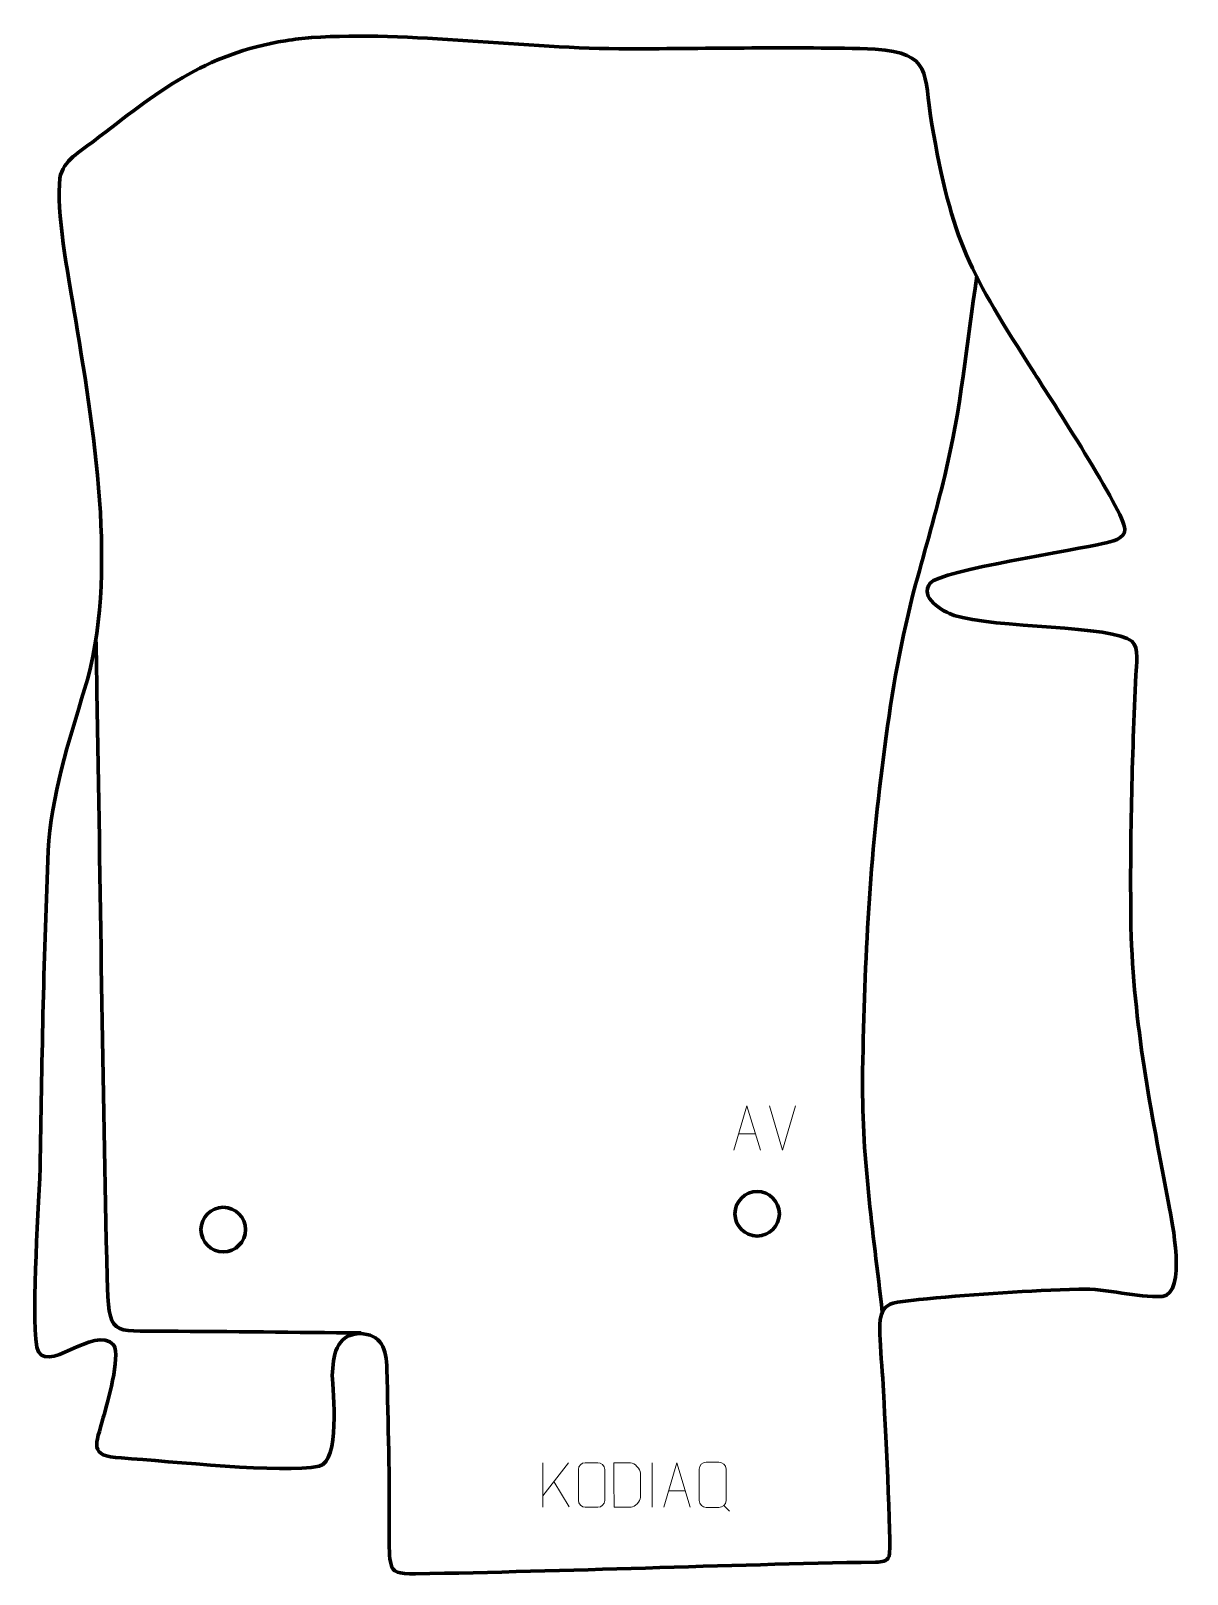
# Model space of a CAD drawing. Header units: millimetres. Extents: x -323 to 327, y -432 to 435.
import ezdxf

# ---------------------------------------------------------------- set-up
doc = ezdxf.new("R2010")
doc.units = ezdxf.units.MM
doc.header["$MEASUREMENT"] = 0
for name, color, linetype in [('layer 1', 7, 'Continuous'), ('layer 2', 7, 'Continuous'), ('layer 3', 7, 'Continuous')]:
    doc.layers.add(name, color=color, linetype=linetype)

msp = doc.modelspace()

# ---------------------------------------------------------------- linework, layer by layer
at = {"layer": 'layer 1', "color": 250, "lineweight": 9}
for points, knots in [([(72.0635, -193.8771), (72.0635, -193.8771), (79.4345, -168.9236), (79.4345, -168.9236), (79.4345, -168.9236), (79.4345, -168.9236), (87.0044, -193.8771), (87.0044, -193.8771)], [0, 0, 0, 0, 0.33333333, 0.33333333, 0.33333333, 0.33333333, 1, 1, 1, 1]), ([(-11.3317, -369.3031), (-9.006, -369.3031), (-6.6799, -369.3031), (-4.3538, -369.3031), (-4.3538, -369.3031), (-2.4072, -369.2675), (-0.4158, -370.7591), (-0.3891, -373.1967), (-0.3891, -373.1967), (-0.3895, -378.9436), (-0.3895, -384.6909), (-0.3891, -390.4386), (-0.3891, -390.4386), (-0.5289, -392.762), (-2.2061, -394.2416), (-4.3538, -394.2524), (-4.3538, -394.2524), (-6.6857, -394.252), (-9.0176, -394.252), (-11.3491, -394.2524), (-11.3491, -394.2524), (-13.2741, -394.3578), (-15.2462, -392.4733), (-15.235, -390.456), (-15.235, -390.456), (-15.2347, -384.6859), (-15.2347, -378.9162), (-15.235, -373.1469), (-15.235, -373.1469), (-15.2308, -371.0088), (-13.4841, -369.2896), (-11.3317, -369.3031)], [0, 0, 0, 0, 0.11111111, 0.11111111, 0.11111111, 0.11111111, 0.22222222, 0.22222222, 0.22222222, 0.22222222, 0.33333333, 0.33333333, 0.33333333, 0.33333333, 0.44444444, 0.44444444, 0.44444444, 0.44444444, 0.55555556, 0.55555556, 0.55555556, 0.55555556, 0.66666667, 0.66666667, 0.66666667, 0.66666667, 0.77777778, 0.77777778, 0.77777778, 0.77777778, 1, 1, 1, 1]), ([(4.7956, -394.2282), (7.1274, -394.2278), (12.0776, -394.2518), (14.4091, -394.2521), (14.4091, -394.2521), (16.3341, -394.3575), (19.6527, -390.8159), (19.6415, -388.7986), (19.6415, -388.7986), (19.6411, -383.0285), (19.6411, -380.8588), (19.6415, -375.0895), (19.6415, -375.0895), (19.6372, -372.9514), (16.2627, -369.2913), (14.1103, -369.3048), (14.1103, -369.3048), (11.7846, -369.3048), (7.0603, -369.3048), (4.7342, -369.3048), (4.7342, -369.3048), (4.7346, -375.0517), (4.7959, -388.4809), (4.7956, -394.2282)], [0, 0, 0, 0, 0.14285714, 0.14285714, 0.14285714, 0.14285714, 0.28571429, 0.28571429, 0.28571429, 0.28571429, 0.42857143, 0.42857143, 0.42857143, 0.42857143, 0.57142857, 0.57142857, 0.57142857, 0.57142857, 0.71428571, 0.71428571, 0.71428571, 0.71428571, 1, 1, 1, 1]), ([(32.7175, -394.2563), (32.7175, -394.2563), (40.0885, -369.3028), (40.0885, -369.3028), (40.0885, -369.3028), (40.0885, -369.3028), (47.6584, -394.2563), (47.6584, -394.2563)], [0, 0, 0, 0, 0.33333333, 0.33333333, 0.33333333, 0.33333333, 1, 1, 1, 1]), ([(56.6047, -369.0258), (58.9725, -369.0258), (61.3405, -369.0258), (63.7085, -369.0258), (63.7085, -369.0258), (65.6903, -368.9896), (67.7176, -370.5081), (67.7447, -372.9897), (67.7447, -372.9897), (67.7444, -378.8403), (67.7444, -384.6912), (67.7447, -390.5426), (67.7447, -390.5426), (67.6025, -392.9079), (65.895, -394.4142), (63.7085, -394.4252), (63.7085, -394.4252), (61.3345, -394.4247), (58.9607, -394.4247), (56.5872, -394.4252), (56.5872, -394.4252), (54.6273, -394.5324), (52.6195, -392.6139), (52.631, -390.5602), (52.631, -390.5602), (52.6313, -384.6862), (52.6313, -378.8124), (52.631, -372.939), (52.631, -372.939), (52.6353, -370.7624), (54.4135, -369.0121), (56.6047, -369.0258)], [0, 0, 0, 0, 0.11111111, 0.11111111, 0.11111111, 0.11111111, 0.22222222, 0.22222222, 0.22222222, 0.22222222, 0.33333333, 0.33333333, 0.33333333, 0.33333333, 0.44444444, 0.44444444, 0.44444444, 0.44444444, 0.55555556, 0.55555556, 0.55555556, 0.55555556, 0.66666667, 0.66666667, 0.66666667, 0.66666667, 0.77777778, 0.77777778, 0.77777778, 0.77777778, 1, 1, 1, 1])]:
    msp.add_open_spline(points, degree=3, knots=knots, dxfattribs=at)
for points in [[(99.423, -193.8844), (99.423, -193.8844), (92.1012, -168.9308), (92.1012, -168.9308)], [(106.7449, -168.9308), (106.7449, -168.9308), (99.4231, -193.8844), (99.4231, -193.8844)], [(74.7861, -184.6277), (74.7861, -184.6277), (84.2818, -184.6277), (84.2818, -184.6277)], [(-35.1629, -369.3028), (-35.1629, -369.3028), (-35.1629, -394.2564), (-35.1629, -394.2564)], [(-20.7867, -369.3028), (-20.7867, -369.3028), (-35.1629, -387.9425), (-35.1629, -387.9425)], [(26.1879, -369.2925), (26.1879, -369.2925), (26.1879, -394.2666), (26.1879, -394.2666)], [(-20.4614, -394.1606), (-20.4614, -394.1606), (-28.9319, -379.847), (-28.9319, -379.847)], [(35.4401, -385.0069), (35.4401, -385.0069), (44.9358, -385.0069), (44.9358, -385.0069)], [(66.5348, -393.3272), (66.5348, -393.3272), (69.745, -396.5341), (69.745, -396.5341)]]:
    msp.add_open_spline(points, degree=3, dxfattribs=at)
at = {"layer": 'layer 2', "color": 142, "lineweight": 158}
for points, knots in [([(155.4795, -284.7257), (150.2816, -238.1553), (143.5944, -196.6671), (144.4491, -149.3193), (144.4491, -149.3193), (145.6141, -84.7708), (148.3026, -31.0965), (156.9258, 32.7772), (156.9258, 32.7772), (160.9421, 63.7225), (166.0632, 93.6388), (174.2187, 123.7995), (174.2187, 123.7995), (179.7558, 144.1465), (185.5633, 164.3477), (190.5645, 184.835), (190.5645, 184.835), (199.5879, 221.8111), (203.1055, 259.4001), (208.6035, 296.9535)], [0, 0, 0, 0, 0.16666667, 0.16666667, 0.16666667, 0.16666667, 0.33333333, 0.33333333, 0.33333333, 0.33333333, 0.5, 0.5, 0.5, 0.5, 0.66666667, 0.66666667, 0.66666667, 0.66666667, 1, 1, 1, 1]), ([(-286.1895, 93.4961), (-286.0093, 83.4899), (-285.8291, 73.4837), (-285.6489, 63.4776), (-285.6489, 63.4776), (-283.6825, -46.0327), (-282.5944, -155.7895), (-279.939, -265.2523), (-279.939, -265.2523), (-279.1267, -298.739), (-277.736, -295.2316), (-246.9537, -295.4371), (-246.9537, -295.4371), (-210.4107, -295.681), (-173.8664, -296.116), (-137.323, -296.3995)], [0, 0, 0, 0, 0.2, 0.2, 0.2, 0.2, 0.4, 0.4, 0.4, 0.4, 0.6, 0.6, 0.6, 0.6, 1, 1, 1, 1])]:
    msp.add_open_spline(points, degree=3, knots=knots, dxfattribs=at)
at = {"layer": 'layer 2', "color": 250, "lineweight": 200}
for points in [[(85.1953, -217.0353), (78.2917, -217.0353), (72.6953, -222.6317), (72.6953, -229.5353), (72.6953, -229.5353), (72.6953, -236.4388), (78.2917, -242.0353), (85.1953, -242.0353), (85.1953, -242.0353), (92.0988, -242.0353), (97.6953, -236.4389), (97.6953, -229.5353), (97.6953, -229.5353), (97.6953, -222.6318), (92.0989, -217.0353), (85.1953, -217.0353)], [(85.1953, -217.0353), (78.2917, -217.0353), (72.6953, -222.6317), (72.6953, -229.5353), (72.6953, -229.5353), (72.6953, -236.4388), (78.2917, -242.0353), (85.1953, -242.0353), (85.1953, -242.0353), (92.0988, -242.0353), (97.6953, -236.4389), (97.6953, -229.5354), (97.6953, -229.5354), (97.6953, -222.6318), (92.0989, -217.0353), (85.1953, -217.0353)], [(85.1953, -217.0353), (78.2917, -217.0353), (72.6953, -222.6318), (72.6953, -229.5353), (72.6953, -229.5353), (72.6953, -236.4389), (78.2917, -242.0353), (85.1953, -242.0353), (85.1953, -242.0353), (92.0988, -242.0353), (97.6953, -236.4389), (97.6953, -229.5354), (97.6953, -229.5354), (97.6953, -222.6318), (92.0989, -217.0353), (85.1953, -217.0353)], [(85.1953, -217.0353), (78.2917, -217.0353), (72.6953, -222.6318), (72.6953, -229.5353), (72.6953, -229.5353), (72.6953, -236.4389), (78.2917, -242.0353), (85.1953, -242.0353), (85.1953, -242.0353), (92.0988, -242.0354), (97.6953, -236.4389), (97.6953, -229.5354), (97.6953, -229.5354), (97.6953, -222.6318), (92.0989, -217.0353), (85.1953, -217.0353)], [(85.1953, -217.0354), (78.2917, -217.0354), (72.6953, -222.6318), (72.6953, -229.5353), (72.6953, -229.5353), (72.6953, -236.4389), (78.2917, -242.0353), (85.1953, -242.0354), (85.1953, -242.0354), (92.0988, -242.0354), (97.6953, -236.439), (97.6953, -229.5354), (97.6953, -229.5354), (97.6953, -222.6318), (92.0989, -217.0354), (85.1953, -217.0354)], [(85.1953, -217.0354), (78.2917, -217.0354), (72.6953, -222.6318), (72.6953, -229.5353), (72.6953, -229.5353), (72.6953, -236.4389), (78.2917, -242.0353), (85.1953, -242.0354), (85.1953, -242.0354), (92.0988, -242.0354), (97.6953, -236.439), (97.6953, -229.5354), (97.6953, -229.5354), (97.6953, -222.6318), (92.0989, -217.0354), (85.1953, -217.0354)], [(85.1953, -217.0354), (78.2917, -217.0354), (72.6953, -222.6318), (72.6953, -229.5354), (72.6953, -229.5354), (72.6953, -236.4389), (78.2917, -242.0354), (85.1953, -242.0354), (85.1953, -242.0354), (92.0988, -242.0354), (97.6953, -236.439), (97.6953, -229.5354), (97.6953, -229.5354), (97.6953, -222.6319), (92.0989, -217.0354), (85.1953, -217.0354)], [(85.1953, -217.0354), (78.2917, -217.0354), (72.6953, -222.6318), (72.6953, -229.5354), (72.6953, -229.5354), (72.6953, -236.4389), (78.2917, -242.0354), (85.1953, -242.0354), (85.1953, -242.0354), (92.0988, -242.0354), (97.6953, -236.439), (97.6953, -229.5354), (97.6953, -229.5354), (97.6953, -222.6319), (92.0989, -217.0354), (85.1953, -217.0354)], [(85.1953, -217.0354), (78.2917, -217.0354), (72.6953, -222.6318), (72.6953, -229.5354), (72.6953, -229.5354), (72.6953, -236.4389), (78.2917, -242.0354), (85.1953, -242.0354), (85.1953, -242.0354), (92.0988, -242.0354), (97.6953, -236.439), (97.6953, -229.5355), (97.6953, -229.5355), (97.6953, -222.6319), (92.0989, -217.0354), (85.1953, -217.0354)], [(85.1953, -217.0354), (78.2917, -217.0354), (72.6953, -222.6318), (72.6953, -229.5354), (72.6953, -229.5354), (72.6953, -236.439), (78.2917, -242.0354), (85.1953, -242.0354), (85.1953, -242.0354), (92.0988, -242.0354), (97.6953, -236.439), (97.6953, -229.5355), (97.6953, -229.5355), (97.6953, -222.6319), (92.0989, -217.0354), (85.1953, -217.0354)], [(85.1953, -217.0354), (78.2917, -217.0354), (72.6953, -222.6319), (72.6953, -229.5354), (72.6953, -229.5354), (72.6953, -236.439), (78.2917, -242.0354), (85.1953, -242.0354), (85.1953, -242.0354), (92.0988, -242.0355), (97.6953, -236.439), (97.6953, -229.5355), (97.6953, -229.5355), (97.6953, -222.6319), (92.0989, -217.0354), (85.1953, -217.0354)], [(85.1953, -217.0354), (78.2917, -217.0354), (72.6953, -222.6319), (72.6953, -229.5354), (72.6953, -229.5354), (72.6953, -236.439), (78.2917, -242.0354), (85.1953, -242.0354), (85.1953, -242.0354), (92.0988, -242.0355), (97.6953, -236.439), (97.6953, -229.5355), (97.6953, -229.5355), (97.6953, -222.6319), (92.0989, -217.0354), (85.1953, -217.0354)], [(85.1953, -217.0355), (78.2917, -217.0355), (72.6953, -222.6319), (72.6953, -229.5354), (72.6953, -229.5354), (72.6953, -236.439), (78.2917, -242.0354), (85.1953, -242.0355), (85.1953, -242.0355), (92.0988, -242.0355), (97.6953, -236.4391), (97.6953, -229.5355), (97.6953, -229.5355), (97.6953, -222.6319), (92.0989, -217.0355), (85.1953, -217.0355)], [(85.1953, -217.0355), (78.2917, -217.0355), (72.6953, -222.6319), (72.6953, -229.5355), (72.6953, -229.5355), (72.6953, -236.439), (78.2917, -242.0355), (85.1953, -242.0355), (85.1953, -242.0355), (92.0988, -242.0355), (97.6953, -236.4391), (97.6953, -229.5355), (97.6953, -229.5355), (97.6953, -222.6319), (92.0989, -217.0355), (85.1953, -217.0355)], [(85.1953, -217.0355), (78.2917, -217.0355), (72.6953, -222.6319), (72.6953, -229.5355), (72.6953, -229.5355), (72.6953, -236.439), (78.2917, -242.0355), (85.1953, -242.0355), (85.1953, -242.0355), (92.0988, -242.0355), (97.6953, -236.4391), (97.6953, -229.5355), (97.6953, -229.5355), (97.6953, -222.632), (92.0989, -217.0355), (85.1953, -217.0355)], [(85.1953, -217.0355), (78.2917, -217.0355), (72.6953, -222.6319), (72.6953, -229.5355), (72.6953, -229.5355), (72.6953, -236.439), (78.2917, -242.0355), (85.1953, -242.0355), (85.1953, -242.0355), (92.0988, -242.0355), (97.6953, -236.4391), (97.6953, -229.5355), (97.6953, -229.5355), (97.6953, -222.632), (92.0989, -217.0355), (85.1953, -217.0355)], [(85.1953, -217.0355), (78.2917, -217.0355), (72.6953, -222.6319), (72.6953, -229.5355), (72.6953, -229.5355), (72.6953, -236.439), (78.2917, -242.0355), (85.1953, -242.0355), (85.1953, -242.0355), (92.0988, -242.0355), (97.6953, -236.4391), (97.6953, -229.5356), (97.6953, -229.5356), (97.6953, -222.632), (92.0989, -217.0355), (85.1953, -217.0355)], [(85.1953, -217.0355), (78.2917, -217.0355), (72.6953, -222.632), (72.6953, -229.5355), (72.6953, -229.5355), (72.6953, -236.4391), (78.2917, -242.0355), (85.1953, -242.0355), (85.1953, -242.0355), (92.0988, -242.0355), (97.6953, -236.4391), (97.6953, -229.5356), (97.6953, -229.5356), (97.6953, -222.632), (92.0989, -217.0355), (85.1953, -217.0355)], [(85.1953, -217.0355), (78.2917, -217.0355), (72.6953, -222.632), (72.6953, -229.5355), (72.6953, -229.5355), (72.6953, -236.4391), (78.2917, -242.0355), (85.1953, -242.0355), (85.1953, -242.0355), (92.0988, -242.0356), (97.6953, -236.4391), (97.6953, -229.5356), (97.6953, -229.5356), (97.6953, -222.632), (92.0989, -217.0355), (85.1953, -217.0355)], [(85.1953, -217.0356), (78.2917, -217.0356), (72.6953, -222.632), (72.6953, -229.5355), (72.6953, -229.5355), (72.6953, -236.4391), (78.2917, -242.0355), (85.1953, -242.0356), (85.1953, -242.0356), (92.0988, -242.0356), (97.6953, -236.4392), (97.6953, -229.5356), (97.6953, -229.5356), (97.6953, -222.632), (92.0989, -217.0356), (85.1953, -217.0356)], [(85.1953, -217.0356), (78.2917, -217.0356), (72.6953, -222.632), (72.6953, -229.5355), (72.6953, -229.5355), (72.6953, -236.4391), (78.2917, -242.0355), (85.1953, -242.0356), (85.1953, -242.0356), (92.0988, -242.0356), (97.6953, -236.4392), (97.6953, -229.5356), (97.6953, -229.5356), (97.6953, -222.632), (92.0989, -217.0356), (85.1953, -217.0356)], [(-214.7099, -225.8991), (-221.6135, -225.8991), (-227.2099, -231.4955), (-227.2099, -238.3991), (-227.2099, -238.3991), (-227.2099, -245.3026), (-221.6135, -250.8991), (-214.7099, -250.8991), (-214.7099, -250.8991), (-207.8064, -250.8991), (-202.2099, -245.3027), (-202.2099, -238.3991), (-202.2099, -238.3991), (-202.2099, -231.4956), (-207.8063, -225.8991), (-214.7099, -225.8991)], [(-214.7099, -225.8991), (-221.6135, -225.8991), (-227.2099, -231.4955), (-227.2099, -238.3991), (-227.2099, -238.3991), (-227.2099, -245.3026), (-221.6135, -250.8991), (-214.7099, -250.8991), (-214.7099, -250.8991), (-207.8064, -250.8991), (-202.2099, -245.3027), (-202.2099, -238.3992), (-202.2099, -238.3992), (-202.2099, -231.4956), (-207.8063, -225.8991), (-214.7099, -225.8991)], [(-214.7099, -225.8991), (-221.6135, -225.8991), (-227.2099, -231.4956), (-227.2099, -238.3991), (-227.2099, -238.3991), (-227.2099, -245.3027), (-221.6135, -250.8991), (-214.7099, -250.8991), (-214.7099, -250.8991), (-207.8064, -250.8991), (-202.2099, -245.3027), (-202.2099, -238.3992), (-202.2099, -238.3992), (-202.2099, -231.4956), (-207.8063, -225.8991), (-214.7099, -225.8991)], [(-214.7099, -225.8991), (-221.6135, -225.8991), (-227.2099, -231.4956), (-227.2099, -238.3991), (-227.2099, -238.3991), (-227.2099, -245.3027), (-221.6135, -250.8991), (-214.7099, -250.8991), (-214.7099, -250.8991), (-207.8064, -250.8992), (-202.2099, -245.3027), (-202.2099, -238.3992), (-202.2099, -238.3992), (-202.2099, -231.4956), (-207.8063, -225.8991), (-214.7099, -225.8991)], [(-214.7099, -225.8992), (-221.6135, -225.8992), (-227.2099, -231.4956), (-227.2099, -238.3991), (-227.2099, -238.3991), (-227.2099, -245.3027), (-221.6135, -250.8991), (-214.7099, -250.8992), (-214.7099, -250.8992), (-207.8064, -250.8992), (-202.2099, -245.3028), (-202.2099, -238.3992), (-202.2099, -238.3992), (-202.2099, -231.4956), (-207.8063, -225.8992), (-214.7099, -225.8992)], [(-214.7099, -225.8992), (-221.6135, -225.8992), (-227.2099, -231.4956), (-227.2099, -238.3991), (-227.2099, -238.3991), (-227.2099, -245.3027), (-221.6135, -250.8991), (-214.7099, -250.8992), (-214.7099, -250.8992), (-207.8064, -250.8992), (-202.2099, -245.3028), (-202.2099, -238.3992), (-202.2099, -238.3992), (-202.2099, -231.4956), (-207.8063, -225.8992), (-214.7099, -225.8992)], [(-214.7099, -225.8992), (-221.6135, -225.8992), (-227.2099, -231.4956), (-227.2099, -238.3992), (-227.2099, -238.3992), (-227.2099, -245.3027), (-221.6135, -250.8992), (-214.7099, -250.8992), (-214.7099, -250.8992), (-207.8064, -250.8992), (-202.2099, -245.3028), (-202.2099, -238.3992), (-202.2099, -238.3992), (-202.2099, -231.4957), (-207.8063, -225.8992), (-214.7099, -225.8992)], [(-214.7099, -225.8992), (-221.6135, -225.8992), (-227.2099, -231.4956), (-227.2099, -238.3992), (-227.2099, -238.3992), (-227.2099, -245.3027), (-221.6135, -250.8992), (-214.7099, -250.8992), (-214.7099, -250.8992), (-207.8064, -250.8992), (-202.2099, -245.3028), (-202.2099, -238.3992), (-202.2099, -238.3992), (-202.2099, -231.4957), (-207.8063, -225.8992), (-214.7099, -225.8992)], [(-214.7099, -225.8992), (-221.6135, -225.8992), (-227.2099, -231.4956), (-227.2099, -238.3992), (-227.2099, -238.3992), (-227.2099, -245.3027), (-221.6135, -250.8992), (-214.7099, -250.8992), (-214.7099, -250.8992), (-207.8064, -250.8992), (-202.2099, -245.3028), (-202.2099, -238.3993), (-202.2099, -238.3993), (-202.2099, -231.4957), (-207.8063, -225.8992), (-214.7099, -225.8992)], [(-214.7099, -225.8992), (-221.6135, -225.8992), (-227.2099, -231.4956), (-227.2099, -238.3992), (-227.2099, -238.3992), (-227.2099, -245.3028), (-221.6135, -250.8992), (-214.7099, -250.8992), (-214.7099, -250.8992), (-207.8064, -250.8992), (-202.2099, -245.3028), (-202.2099, -238.3993), (-202.2099, -238.3993), (-202.2099, -231.4957), (-207.8063, -225.8992), (-214.7099, -225.8992)], [(-214.7099, -225.8992), (-221.6135, -225.8992), (-227.2099, -231.4957), (-227.2099, -238.3992), (-227.2099, -238.3992), (-227.2099, -245.3028), (-221.6135, -250.8992), (-214.7099, -250.8992), (-214.7099, -250.8992), (-207.8064, -250.8993), (-202.2099, -245.3028), (-202.2099, -238.3993), (-202.2099, -238.3993), (-202.2099, -231.4957), (-207.8063, -225.8992), (-214.7099, -225.8992)], [(-214.7099, -225.8992), (-221.6135, -225.8992), (-227.2099, -231.4957), (-227.2099, -238.3992), (-227.2099, -238.3992), (-227.2099, -245.3028), (-221.6135, -250.8992), (-214.7099, -250.8992), (-214.7099, -250.8992), (-207.8064, -250.8993), (-202.2099, -245.3028), (-202.2099, -238.3993), (-202.2099, -238.3993), (-202.2099, -231.4957), (-207.8063, -225.8992), (-214.7099, -225.8992)], [(-214.7099, -225.8993), (-221.6135, -225.8993), (-227.2099, -231.4957), (-227.2099, -238.3992), (-227.2099, -238.3992), (-227.2099, -245.3028), (-221.6135, -250.8992), (-214.7099, -250.8993), (-214.7099, -250.8993), (-207.8064, -250.8993), (-202.2099, -245.3029), (-202.2099, -238.3993), (-202.2099, -238.3993), (-202.2099, -231.4957), (-207.8063, -225.8993), (-214.7099, -225.8993)], [(-214.7099, -225.8993), (-221.6135, -225.8993), (-227.2099, -231.4957), (-227.2099, -238.3993), (-227.2099, -238.3993), (-227.2099, -245.3028), (-221.6135, -250.8993), (-214.7099, -250.8993), (-214.7099, -250.8993), (-207.8064, -250.8993), (-202.2099, -245.3029), (-202.2099, -238.3993), (-202.2099, -238.3993), (-202.2099, -231.4957), (-207.8063, -225.8993), (-214.7099, -225.8993)], [(-214.7099, -225.8993), (-221.6135, -225.8993), (-227.2099, -231.4957), (-227.2099, -238.3993), (-227.2099, -238.3993), (-227.2099, -245.3028), (-221.6135, -250.8993), (-214.7099, -250.8993), (-214.7099, -250.8993), (-207.8064, -250.8993), (-202.2099, -245.3029), (-202.2099, -238.3993), (-202.2099, -238.3993), (-202.2099, -231.4958), (-207.8063, -225.8993), (-214.7099, -225.8993)], [(-214.7099, -225.8993), (-221.6135, -225.8993), (-227.2099, -231.4957), (-227.2099, -238.3993), (-227.2099, -238.3993), (-227.2099, -245.3028), (-221.6135, -250.8993), (-214.7099, -250.8993), (-214.7099, -250.8993), (-207.8064, -250.8993), (-202.2099, -245.3029), (-202.2099, -238.3993), (-202.2099, -238.3993), (-202.2099, -231.4958), (-207.8063, -225.8993), (-214.7099, -225.8993)], [(-214.7099, -225.8993), (-221.6135, -225.8993), (-227.2099, -231.4957), (-227.2099, -238.3993), (-227.2099, -238.3993), (-227.2099, -245.3028), (-221.6135, -250.8993), (-214.7099, -250.8993), (-214.7099, -250.8993), (-207.8064, -250.8993), (-202.2099, -245.3029), (-202.2099, -238.3994), (-202.2099, -238.3994), (-202.2099, -231.4958), (-207.8063, -225.8993), (-214.7099, -225.8993)], [(-214.7099, -225.8993), (-221.6135, -225.8993), (-227.2099, -231.4958), (-227.2099, -238.3993), (-227.2099, -238.3993), (-227.2099, -245.3029), (-221.6135, -250.8993), (-214.7099, -250.8993), (-214.7099, -250.8993), (-207.8064, -250.8993), (-202.2099, -245.3029), (-202.2099, -238.3994), (-202.2099, -238.3994), (-202.2099, -231.4958), (-207.8063, -225.8993), (-214.7099, -225.8993)], [(-214.7099, -225.8993), (-221.6135, -225.8993), (-227.2099, -231.4958), (-227.2099, -238.3993), (-227.2099, -238.3993), (-227.2099, -245.3029), (-221.6135, -250.8993), (-214.7099, -250.8993), (-214.7099, -250.8993), (-207.8064, -250.8994), (-202.2099, -245.3029), (-202.2099, -238.3994), (-202.2099, -238.3994), (-202.2099, -231.4958), (-207.8063, -225.8993), (-214.7099, -225.8993)], [(-214.7099, -225.8994), (-221.6135, -225.8994), (-227.2099, -231.4958), (-227.2099, -238.3993), (-227.2099, -238.3993), (-227.2099, -245.3029), (-221.6135, -250.8993), (-214.7099, -250.8994), (-214.7099, -250.8994), (-207.8064, -250.8994), (-202.2099, -245.303), (-202.2099, -238.3994), (-202.2099, -238.3994), (-202.2099, -231.4958), (-207.8063, -225.8994), (-214.7099, -225.8994)], [(-214.7099, -225.8994), (-221.6135, -225.8994), (-227.2099, -231.4958), (-227.2099, -238.3993), (-227.2099, -238.3993), (-227.2099, -245.3029), (-221.6135, -250.8993), (-214.7099, -250.8994), (-214.7099, -250.8994), (-207.8064, -250.8994), (-202.2099, -245.303), (-202.2099, -238.3994), (-202.2099, -238.3994), (-202.2099, -231.4958), (-207.8063, -225.8994), (-214.7099, -225.8994)]]:
    msp.add_open_spline(points, degree=3, knots=[0, 0, 0, 0, 0.2, 0.2, 0.2, 0.2, 0.4, 0.4, 0.4, 0.4, 0.6, 0.6, 0.6, 0.6, 1, 1, 1, 1], dxfattribs=at)
for points in [[(85.1953, -217.0353), (85.1953, -217.0353), (85.1953, -217.0356), (85.1953, -217.0356)], [(85.1953, -217.0353), (85.1953, -217.0353), (85.1953, -217.0356), (85.1953, -217.0356)], [(-214.7099, -225.8991), (-214.7099, -225.8991), (-214.7099, -225.8994), (-214.7099, -225.8994)], [(-214.7099, -225.8991), (-214.7099, -225.8991), (-214.7099, -225.8994), (-214.7099, -225.8994)], [(72.6953, -229.5353), (72.6953, -229.5353), (72.6953, -229.5355), (72.6953, -229.5355)], [(97.6953, -229.5353), (97.6953, -229.5353), (97.6953, -229.5356), (97.6953, -229.5356)], [(-227.2099, -238.3991), (-227.2099, -238.3991), (-227.2099, -238.3993), (-227.2099, -238.3993)], [(-202.2099, -238.3991), (-202.2099, -238.3991), (-202.2099, -238.3994), (-202.2099, -238.3994)], [(85.1953, -242.0353), (85.1953, -242.0353), (85.1953, -242.0356), (85.1953, -242.0356)], [(-214.7099, -250.8991), (-214.7099, -250.8991), (-214.7099, -250.8994), (-214.7099, -250.8994)]]:
    msp.add_open_spline(points, degree=3, dxfattribs=at)
at = {"layer": 'layer 3', "color": 242, "lineweight": 158}
msp.add_open_spline([(-165.0593, 430.8471), (-110.5612, 434.6447), (-44.9099, 424.5534), (12.8641, 424.5372), (12.8641, 424.5372), (58.9583, 424.6447), (105.4122, 425.8342), (151.4613, 424.4393), (151.4613, 424.4393), (183.6166, 422.0841), (178.7275, 410.8843), (183.1561, 383.2239), (183.1561, 383.2239), (194.6901, 315.7605), (204.7743, 299.0003), (241.1132, 242.1544), (241.1132, 242.1544), (249.0101, 229.6734), (291.4859, 164.4552), (291.7532, 154.9239), (291.7532, 154.9239), (291.9128, 149.2332), (283.9635, 147.9021), (279.457, 146.7982), (279.457, 146.7982), (265.6576, 143.4934), (187.9789, 131.5473), (182.3763, 124.6218), (182.3763, 124.6218), (175.8537, 116.559), (189.3945, 108.635), (195.9023, 106.4787), (195.9023, 106.4787), (218.1392, 99.1106), (285.485, 100.913), (295.6787, 91.97), (295.6787, 91.97), (299.99, 88.1876), (298.094, 78.5138), (297.8413, 73.0635), (297.8413, 73.0635), (295.87, 26.516), (294.4349, -22.093), (295.1856, -68.6342), (295.1856, -68.6342), (296.6239, -123.7185), (306.3185, -170.871), (316.4425, -224.4921), (316.4425, -224.4921), (318.1368, -233.6207), (326.727, -274.1799), (312.8286, -275.9092), (312.8286, -275.9092), (298.191, -276.8841), (282.1162, -271.3306), (265.9506, -271.8272), (265.9506, -271.8272), (238.2202, -272.679), (208.21, -274.6219), (180.614, -277.2454), (180.614, -277.2454), (176.1749, -277.6675), (163.7582, -278.7325), (159.8194, -280.2289), (159.8194, -280.2289), (152.8925, -283.2605), (154.0463, -293.5816), (154.2778, -300.0996), (154.2778, -300.0996), (154.6224, -309.8069), (155.641, -319.471), (156.1641, -329.1719), (156.1641, -329.1719), (156.7389, -340.6597), (160.866, -416.5664), (159.2955, -421.8201), (159.2955, -421.8201), (157.9272, -424.9184), (155.4703, -425.0133), (151.7366, -425.081), (151.7366, -425.081), (65.4476, -426.6459), (-20.4709, -430.2241), (-106.6789, -431.6865), (-106.6789, -431.6865), (-116.7997, -431.8582), (-119.2773, -430.5798), (-120.4283, -426.461), (-120.4283, -426.461), (-121.4598, -422.7699), (-121.6606, -416.706), (-121.482, -408.8616), (-121.482, -408.8616), (-121.1673, -378.1164), (-122.0543, -347.4547), (-122.8324, -316.7266), (-122.8324, -316.7266), (-123.102, -305.7257), (-125.5101, -296.8868), (-138.4961, -296.8345), (-138.4961, -296.8345), (-151.5118, -297.5151), (-153.0985, -309.5179), (-153.453, -320.2678), (-153.453, -320.2678), (-152.9985, -329.7695), (-148.9664, -368.7217), (-160.9217, -371.2189), (-160.9217, -371.2189), (-181.8831, -375.5972), (-243.6782, -368.4073), (-271.9464, -366.6381), (-271.9464, -366.6381), (-290.8486, -365.5215), (-286.204, -359.3402), (-282.0687, -343.9986), (-282.0687, -343.9986), (-279.9736, -336.2261), (-272.1595, -309.5452), (-276.2611, -303.2136), (-276.2611, -303.2136), (-286.938, -291.0951), (-315.2766, -321.8801), (-319.4766, -304.3521), (-319.4766, -304.3521), (-322.7805, -282.6111), (-317.9002, -224.1853), (-317.4757, -198.3737), (-317.4757, -198.3737), (-316.5278, -140.7497), (-315.5743, -83.1616), (-312.9685, -25.5816), (-312.9685, -25.5816), (-311.5774, 4.3612), (-301.322, 36.3884), (-292.5891, 64.9488), (-292.5891, 64.9488), (-273.0113, 128.9763), (-287.7476, 213.0947), (-298.6155, 278.198), (-298.6155, 278.198), (-301.7292, 296.8502), (-308.7283, 333.7054), (-306.4497, 352.0291), (-306.4497, 352.0291), (-304.7368, 361.9587), (-295.015, 366.8845), (-287.4394, 372.734), (-287.4394, 372.734), (-252.0901, 400.0292), (-225.5339, 421.8388), (-179.6526, 429.1201), (-179.6526, 429.1201), (-174.7657, 429.8956), (-169.9873, 430.4279), (-165.0593, 430.8471)], degree=3, knots=[0, 0, 0, 0, 0.025, 0.025, 0.025, 0.025, 0.05, 0.05, 0.05, 0.05, 0.075, 0.075, 0.075, 0.075, 0.1, 0.1, 0.1, 0.1, 0.125, 0.125, 0.125, 0.125, 0.15, 0.15, 0.15, 0.15, 0.175, 0.175, 0.175, 0.175, 0.2, 0.2, 0.2, 0.2, 0.225, 0.225, 0.225, 0.225, 0.25, 0.25, 0.25, 0.25, 0.275, 0.275, 0.275, 0.275, 0.3, 0.3, 0.3, 0.3, 0.325, 0.325, 0.325, 0.325, 0.35, 0.35, 0.35, 0.35, 0.375, 0.375, 0.375, 0.375, 0.4, 0.4, 0.4, 0.4, 0.425, 0.425, 0.425, 0.425, 0.45, 0.45, 0.45, 0.45, 0.475, 0.475, 0.475, 0.475, 0.5, 0.5, 0.5, 0.5, 0.525, 0.525, 0.525, 0.525, 0.55, 0.55, 0.55, 0.55, 0.575, 0.575, 0.575, 0.575, 0.6, 0.6, 0.6, 0.6, 0.625, 0.625, 0.625, 0.625, 0.65, 0.65, 0.65, 0.65, 0.675, 0.675, 0.675, 0.675, 0.7, 0.7, 0.7, 0.7, 0.725, 0.725, 0.725, 0.725, 0.75, 0.75, 0.75, 0.75, 0.775, 0.775, 0.775, 0.775, 0.8, 0.8, 0.8, 0.8, 0.825, 0.825, 0.825, 0.825, 0.85, 0.85, 0.85, 0.85, 0.875, 0.875, 0.875, 0.875, 0.9, 0.9, 0.9, 0.9, 0.925, 0.925, 0.925, 0.925, 0.95, 0.95, 0.95, 0.95, 1, 1, 1, 1], dxfattribs=at)

doc.saveas('drawing.dxf')
